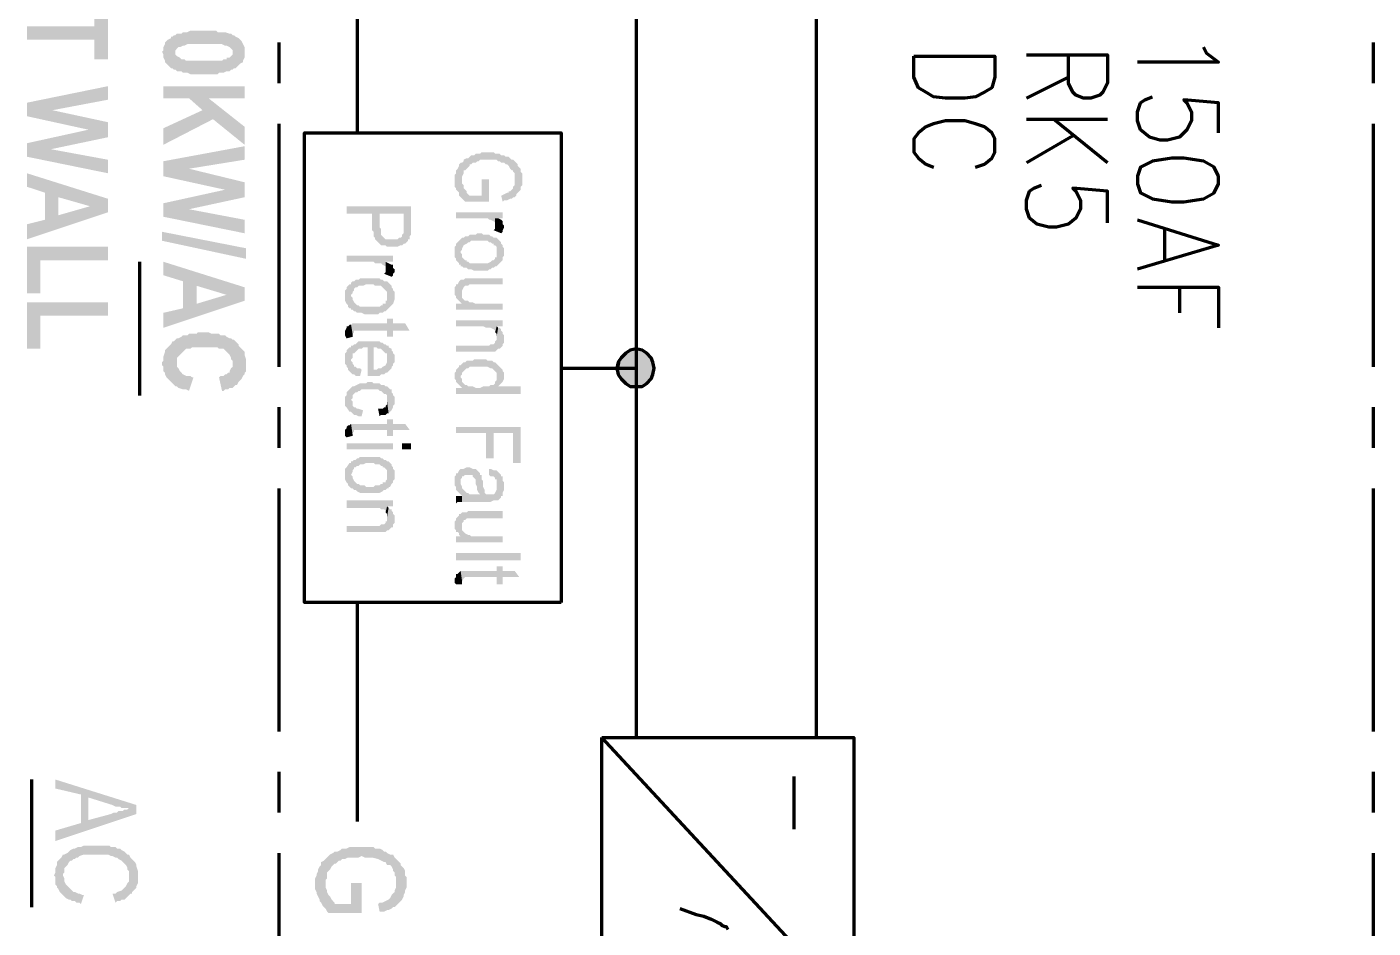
# Model space of a CAD drawing. Header units: inches. Extents: x -186 to 186, y -282 to 282.
# Drawn here: x 77.44 to 110.67, y -93.19 to -70.94 of the extents above; entities that cross this region are included whole.
import ezdxf

# ---------------------------------------------------------------- set-up
doc = ezdxf.new("R2010")
doc.units = ezdxf.units.IN
doc.header["$MEASUREMENT"] = 0
doc.layers.add('H', color=7, linetype='CONTINUOUS', lineweight=100)
doc.layers.add('P', color=250, linetype='CONTINUOUS', lineweight=100)

msp = doc.modelspace()

# ---------------------------------------------------------------- hatches: boundary and pattern name
at = {"layer": 'H', "linetype": 'Continuous'}
for points in [[(79.444, -71.741), (79.444, -70.444), (79.111, -70.444), (79.111, -70.926), (77.444, -70.926), (77.444, -71.259), (79.111, -71.259), (79.111, -71.741)], [(82.815, -71.556), (82.815, -71.519), (82.815, -71.481), (82.815, -71.444), (82.778, -71.37), (82.741, -71.296), (82.704, -71.259), (82.667, -71.222), (82.593, -71.185), (82.556, -71.148), (82.519, -71.148), (82.481, -71.111), (82.444, -71.111), (82.333, -71.074), (82.259, -71.074), (82.222, -71.074), (82.148, -71.074), (82.111, -71.037), (82.037, -71.037), (81.963, -71.037), (81.667, -71.037), (81.593, -71.037), (81.481, -71.037), (81.407, -71.074), (81.37, -71.074), (81.296, -71.074), (81.259, -71.111), (81.222, -71.111), (81.148, -71.111), (81.111, -71.148), (81.074, -71.148), (81.111, -71.556), (81.111, -71.519), (81.148, -71.481), (81.185, -71.444), (81.222, -71.444), (81.296, -71.407), (81.333, -71.407), (81.407, -71.37), (81.444, -71.37), (81.519, -71.37), (82.074, -71.37), (82.148, -71.37), (82.259, -71.37), (82.333, -71.407), (82.37, -71.407), (82.444, -71.444), (82.481, -71.481), (82.519, -71.519), (82.519, -71.556), (82.519, -72), (82.556, -71.963), (82.593, -71.963), (82.63, -71.926), (82.667, -71.889), (82.704, -71.852), (82.778, -71.815), (82.778, -71.778), (82.815, -71.704), (82.815, -71.667), (82.815, -71.63)], [(82.519, -72), (82.519, -71.556), (82.519, -71.63), (82.481, -71.667), (82.444, -71.704), (82.37, -71.704), (82.37, -71.741), (82.333, -71.741), (82.296, -71.741), (82.259, -71.778), (82.185, -71.778), (82.111, -71.778), (81.481, -71.778), (81.444, -71.778), (81.37, -71.778), (81.333, -71.741), (81.296, -71.741), (81.259, -71.741), (81.222, -71.704), (81.148, -71.667), (81.111, -71.63), (81.111, -71.556), (81.074, -71.148), (81.037, -71.185), (81, -71.185), (81, -71.222), (80.926, -71.259), (80.889, -71.296), (80.852, -71.333), (80.852, -71.37), (80.815, -71.444), (80.815, -71.481), (80.815, -71.519), (80.778, -71.556), (80.815, -71.63), (80.815, -71.667), (80.815, -71.704), (80.852, -71.778), (80.852, -71.815), (80.889, -71.852), (80.926, -71.889), (80.963, -71.926), (81, -71.963), (81.037, -71.963), (81.074, -72), (81.111, -72), (81.148, -72.037), (81.185, -72.037), (81.259, -72.037), (81.296, -72.074), (81.333, -72.074), (81.407, -72.074), (81.481, -72.111), (81.593, -72.111), (81.667, -72.111), (82, -72.111), (82.074, -72.111), (82.148, -72.111), (82.185, -72.074), (82.259, -72.074), (82.296, -72.074), (82.37, -72.037), (82.407, -72.037), (82.444, -72.037), (82.481, -72)], [(79.444, -72.741), (79.444, -72.407), (77.444, -72.815), (78.074, -73)], [(82.815, -72.704), (82.815, -72.407), (80.815, -72.407), (80.815, -72.704), (81.444, -72.704), (81.778, -73), (81.926, -72.704)], [(82.815, -73.852), (82.815, -73.407), (81.926, -72.704), (81.778, -73), (80.815, -73.444), (80.815, -73.852), (82.037, -73.222)], [(79.444, -73.667), (79.444, -73.296), (78.074, -73), (77.444, -72.815), (77.444, -73.148), (78.963, -73.481)], [(79.444, -73.667), (78.963, -73.481), (77.444, -73.815), (78.037, -73.963)], [(79.444, -74.556), (79.444, -74.222), (78.037, -73.963), (77.444, -73.815), (77.444, -74.148)], [(82.815, -74.222), (82.815, -73.889), (80.815, -74.259), (81.444, -74.444)], [(89.667, -74.704), (89.667, -74.63), (89.667, -74.556), (89.63, -74.519), (89.63, -74.481), (89.63, -74.444), (89.593, -74.407), (89.556, -74.37), (89.556, -74.333), (89.519, -74.296), (89.481, -74.259), (89.444, -74.222), (89.407, -74.222), (89.37, -74.185), (89.333, -74.148), (89.296, -74.148), (89.259, -74.148), (89.222, -74.111), (89.148, -74.111), (89.111, -74.074), (89.074, -74.074), (89, -74.074), (88.963, -74.037), (88.667, -74.037), (88.63, -74.074), (88.556, -74.074), (88.519, -74.074), (88.481, -74.111), (88.444, -74.111), (88.407, -74.111), (88.37, -74.148), (88.333, -74.185), (88.296, -74.185), (88.222, -74.222), (88.222, -74.259), (88.185, -74.296), (88.148, -74.296), (88.111, -74.333), (88.111, -74.37), (88.074, -74.444), (88.037, -74.481), (88.037, -74.519), (88.037, -74.556), (88, -74.593), (88, -74.63), (88, -74.778), (88, -74.852), (88, -74.889), (88.037, -74.926), (88.037, -74.963), (88.074, -75), (88.111, -75.037), (88.111, -75.111), (88.148, -75.148), (88.185, -75.185), (88.185, -74.704), (88.185, -74.667), (88.185, -74.63), (88.222, -74.556), (88.222, -74.519), (88.222, -74.481), (88.259, -74.481), (88.296, -74.444), (88.333, -74.407), (88.37, -74.37), (88.37, -74.333), (88.407, -74.333), (88.444, -74.296), (88.481, -74.296), (88.519, -74.296), (88.556, -74.259), (88.593, -74.259), (88.63, -74.222), (88.741, -74.222), (88.778, -74.222), (88.889, -74.222), (88.963, -74.222), (89.037, -74.222), (89.074, -74.259), (89.111, -74.259), (89.148, -74.296), (89.185, -74.296), (89.222, -74.296), (89.259, -74.333), (89.296, -74.333), (89.333, -74.37), (89.37, -74.444), (89.407, -74.481), (89.444, -74.481), (89.444, -74.519), (89.481, -74.556), (89.481, -74.63), (89.481, -74.704), (89.519, -75.111), (89.519, -75.074), (89.556, -75.037), (89.593, -75), (89.63, -74.963), (89.63, -74.926), (89.63, -74.889), (89.667, -74.852), (89.667, -74.815), (89.667, -74.778)], [(82.815, -75.148), (82.815, -74.778), (81.444, -74.444), (80.815, -74.259), (80.815, -74.63), (82.333, -74.963)], [(79.444, -75.519), (79.444, -75.185), (77.444, -74.556), (77.444, -74.889), (77.889, -75.037), (77.889, -75.704), (78.222, -75.148), (79, -75.37)], [(88.852, -75.259), (88.852, -74.704), (88.667, -74.704), (88.667, -75.111), (88.37, -75.111), (88.296, -75.037), (88.296, -75), (88.259, -74.963), (88.222, -74.926), (88.222, -74.889), (88.222, -74.852), (88.185, -74.815), (88.185, -74.778), (88.185, -74.704), (88.185, -75.185), (88.222, -75.222), (88.259, -75.259)], [(89.519, -75.111), (89.481, -74.704), (89.481, -74.815), (89.481, -74.852), (89.444, -74.889), (89.444, -74.926), (89.407, -74.963), (89.37, -75), (89.333, -75), (89.333, -75.037), (89.296, -75.037), (89.222, -75.074), (89.148, -75.111), (89.185, -75.259), (89.222, -75.222), (89.259, -75.222), (89.296, -75.222), (89.37, -75.185), (89.407, -75.185), (89.444, -75.148), (89.481, -75.148)], [(82.815, -75.148), (82.333, -74.963), (80.815, -75.296), (81.444, -75.444)], [(79.444, -75.519), (79, -75.37), (78.222, -75.593), (78.222, -75.148), (77.889, -75.704), (77.444, -75.815), (77.444, -76.185)], [(82.815, -76.037), (82.815, -75.704), (81.444, -75.444), (80.815, -75.296), (80.815, -75.63)], [(86.926, -75.852), (86.926, -75.37), (85.333, -75.37), (85.333, -75.556), (85.963, -75.556), (85.963, -75.963), (86, -76), (86, -76.074), (86, -76.111), (86.037, -76.148), (86.037, -76.185), (86.074, -76.222), (86.111, -76.259), (86.148, -76.296), (86.148, -75.556), (86.741, -75.556), (86.741, -76.296), (86.778, -76.296), (86.815, -76.259), (86.852, -76.222), (86.852, -76.185), (86.889, -76.185), (86.889, -76.148), (86.889, -76.111), (86.926, -76.074), (86.926, -76.037), (86.926, -75.963), (86.926, -75.926)], [(86.741, -76.296), (86.741, -75.889), (86.741, -75.963), (86.741, -76), (86.741, -76.037), (86.704, -76.074), (86.704, -76.111), (86.667, -76.148), (86.63, -76.148), (86.593, -76.185), (86.556, -76.185), (86.519, -76.185), (86.444, -76.185), (86.37, -76.185), (86.333, -76.185), (86.296, -76.185), (86.259, -76.148), (86.222, -76.111), (86.185, -76.074), (86.185, -76.037), (86.185, -76), (86.185, -75.926), (86.148, -75.889), (86.148, -75.556), (86.148, -76.296), (86.185, -76.333), (86.222, -76.333), (86.296, -76.333), (86.333, -76.37), (86.37, -76.37), (86.593, -76.37), (86.667, -76.333), (86.704, -76.333)], [(89.185, -75.667), (89.185, -75.519), (88.037, -75.519), (88.037, -75.667), (88.704, -75.667), (88.741, -75.667), (88.815, -75.667), (88.852, -75.704), (88.889, -75.704), (88.963, -75.741), (89, -75.778), (89, -75.815), (89, -75.852), (89, -75.667)], [(89.222, -75.852), (89.185, -75.815), (89.185, -75.778), (89.185, -75.741), (89.148, -75.704), (89.074, -75.667), (89, -75.667), (89, -75.889), (89, -75.926), (88.963, -75.963), (89.148, -76.037), (89.185, -76), (89.185, -75.963), (89.222, -75.889)], [(80.778, -76), (82.852, -76.407), (82.852, -76.667), (80.778, -76.222)], [(89.074, -76.185), (89.037, -76.148), (89, -76.148), (88.963, -76.148), (88.926, -76.111), (88.889, -76.111), (88.852, -76.074), (88.815, -76.074), (88.778, -76.074), (88.704, -76.074), (88.667, -76.037), (88.556, -76.037), (88.519, -76.074), (88.481, -76.074), (88.407, -76.074), (88.37, -76.074), (88.333, -76.111), (88.259, -76.111), (88.222, -76.148), (88.185, -76.148), (88.148, -76.185), (88.111, -76.222), (88.074, -76.259), (88.037, -76.296), (88.037, -76.333), (88, -76.37), (88, -76.407), (88, -76.481), (88, -76.556), (88, -76.63), (88.037, -76.667), (88.037, -76.704), (88.074, -76.741), (88.111, -76.778), (88.111, -76.815), (88.148, -76.815), (88.148, -76.852), (88.148, -76.481), (88.185, -76.444), (88.185, -76.407), (88.222, -76.333), (88.296, -76.296), (88.333, -76.259), (88.37, -76.259), (88.407, -76.222), (88.444, -76.222), (88.519, -76.222), (88.704, -76.222), (88.778, -76.222), (88.815, -76.222), (88.852, -76.259), (88.889, -76.259), (88.926, -76.296), (88.963, -76.296), (88.963, -76.333), (89, -76.333), (89.037, -76.37), (89.037, -76.444), (89.037, -76.481), (89.037, -76.519)], [(79.444, -76.704), (79.444, -76.37), (77.444, -76.37), (77.444, -77.519), (77.778, -77.519), (77.778, -76.704)], [(89.222, -76.519), (89.222, -76.481), (89.222, -76.444), (89.222, -76.407), (89.185, -76.37), (89.185, -76.333), (89.148, -76.296), (89.148, -76.259), (89.111, -76.222), (89.074, -76.185), (89.037, -76.519), (89.037, -76.556), (89.037, -76.63), (89, -76.63), (89, -76.667), (88.963, -76.704), (88.926, -76.704), (88.889, -76.741), (88.815, -76.778), (88.778, -76.778), (88.704, -76.778), (88.519, -76.778), (88.481, -76.778), (88.407, -76.778), (88.37, -76.778), (88.333, -76.741), (88.296, -76.741), (88.296, -76.704), (88.259, -76.704), (88.222, -76.667), (88.185, -76.63), (88.185, -76.593), (88.185, -76.556), (88.148, -76.519), (88.148, -76.852), (88.185, -76.852), (88.222, -76.889), (88.259, -76.889), (88.296, -76.889), (88.333, -76.926), (88.37, -76.926), (88.407, -76.926), (88.481, -76.963), (88.519, -76.963), (88.556, -76.963), (88.667, -76.963), (88.704, -76.963), (88.815, -76.963), (88.852, -76.926), (88.889, -76.926), (88.926, -76.889), (88.963, -76.889), (89, -76.852), (89.037, -76.852), (89.074, -76.815), (89.111, -76.778), (89.148, -76.741), (89.185, -76.704), (89.185, -76.667), (89.185, -76.63), (89.222, -76.593), (89.222, -76.556)], [(82.815, -77.704), (82.815, -77.37), (80.815, -76.741), (80.815, -77.074), (81.296, -77.222), (81.296, -77.889), (81.63, -77.333), (82.37, -77.556)], [(86.481, -76.741), (86.481, -76.593), (85.333, -76.593), (85.333, -76.741), (86, -76.741), (86.037, -76.778), (86.111, -76.778), (86.148, -76.778), (86.185, -76.778), (86.222, -76.815), (86.296, -76.852), (86.296, -76.889), (86.296, -76.926), (86.296, -76.741)], [(86.519, -76.963), (86.519, -76.926), (86.481, -76.889), (86.481, -76.852), (86.481, -76.815), (86.444, -76.815), (86.296, -76.741), (86.296, -76.963), (86.296, -77), (86.259, -77.037), (86.444, -77.111), (86.481, -77.074), (86.481, -77.037), (86.519, -77)], [(82.815, -77.704), (82.37, -77.556), (81.63, -77.778), (81.63, -77.333), (81.296, -77.889), (80.815, -78), (80.815, -78.37)], [(86.37, -77.259), (86.333, -77.222), (86.296, -77.222), (86.259, -77.222), (86.222, -77.185), (86.185, -77.185), (86.148, -77.148), (86.111, -77.148), (86.037, -77.148), (86, -77.148), (85.963, -77.148), (85.852, -77.148), (85.815, -77.148), (85.778, -77.148), (85.704, -77.148), (85.667, -77.148), (85.63, -77.185), (85.593, -77.185), (85.556, -77.185), (85.519, -77.222), (85.481, -77.222), (85.444, -77.259), (85.444, -77.296), (85.407, -77.296), (85.333, -77.37), (85.333, -77.407), (85.296, -77.444), (85.296, -77.481), (85.296, -77.556), (85.296, -77.667), (85.296, -77.704), (85.333, -77.778), (85.37, -77.815), (85.37, -77.852), (85.407, -77.889), (85.444, -77.889), (85.444, -77.926), (85.444, -77.556), (85.481, -77.519), (85.481, -77.481), (85.519, -77.444), (85.519, -77.407), (85.556, -77.37), (85.593, -77.37), (85.63, -77.333), (85.667, -77.333), (85.704, -77.333), (85.741, -77.333), (85.815, -77.296), (86, -77.296), (86.037, -77.333), (86.111, -77.333), (86.148, -77.333), (86.185, -77.333), (86.222, -77.37), (86.259, -77.407), (86.296, -77.444), (86.333, -77.481), (86.333, -77.519), (86.333, -77.556), (86.333, -77.593)], [(86.519, -77.593), (86.519, -77.556), (86.519, -77.519), (86.519, -77.481), (86.481, -77.444), (86.481, -77.407), (86.444, -77.37), (86.444, -77.333), (86.407, -77.296), (86.37, -77.259), (86.333, -77.593), (86.333, -77.667), (86.333, -77.704), (86.296, -77.704), (86.296, -77.778), (86.222, -77.778), (86.222, -77.815), (86.185, -77.815), (86.148, -77.852), (86.111, -77.852), (86.037, -77.852), (86, -77.852), (85.815, -77.852), (85.778, -77.852), (85.704, -77.852), (85.667, -77.852), (85.63, -77.815), (85.593, -77.815), (85.556, -77.778), (85.519, -77.741), (85.481, -77.667), (85.481, -77.63), (85.444, -77.593), (85.444, -77.926), (85.481, -77.926), (85.519, -77.963), (85.556, -77.963), (85.593, -78), (85.63, -78), (85.667, -78), (85.704, -78), (85.778, -78.037), (85.815, -78.037), (85.852, -78.037), (85.963, -78.037), (86, -78.037), (86.111, -78.037), (86.148, -78), (86.185, -78), (86.222, -78), (86.259, -77.963), (86.296, -77.963), (86.333, -77.926), (86.37, -77.889), (86.407, -77.852), (86.444, -77.815), (86.481, -77.778), (86.519, -77.667), (86.519, -77.63)], [(88.185, -77.63), (88.185, -77.593), (88.185, -77.556), (88.185, -77.519), (88.148, -77.185), (88.111, -77.222), (88.074, -77.296), (88.037, -77.296), (88.037, -77.333), (88, -77.37), (88, -77.444), (88, -77.519), (88, -77.556), (88.037, -77.593), (88.037, -77.63), (88.074, -77.667), (88.111, -77.704), (88.148, -77.741), (88.185, -77.778)], [(89.185, -77.296), (89.185, -77.148), (88.333, -77.148), (88.296, -77.148), (88.259, -77.148), (88.222, -77.185), (88.185, -77.185), (88.148, -77.185), (88.185, -77.519), (88.185, -77.481), (88.185, -77.444), (88.222, -77.37), (88.259, -77.333), (88.296, -77.333), (88.333, -77.333), (88.37, -77.296), (88.556, -77.296)], [(89.185, -77.926), (89.185, -77.778), (88.519, -77.778), (88.444, -77.741), (88.407, -77.741), (88.37, -77.741), (88.333, -77.704), (88.259, -77.704), (88.222, -77.667), (88.185, -77.63), (88.185, -77.778), (88.037, -77.778), (88.037, -77.926)], [(79.444, -78.074), (79.444, -77.741), (77.444, -77.741), (77.444, -78.889), (77.778, -78.889), (77.778, -78.074)], [(85.481, -78.593), (85.481, -78.519), (85.444, -78.296), (85.407, -78.296), (85.37, -78.333), (85.333, -78.333), (85.333, -78.37), (85.296, -78.444), (85.296, -78.556), (85.333, -78.63)], [(86.889, -78.444), (86.778, -78.259), (86.481, -78.259), (86.481, -78.148), (86.333, -78.148), (86.333, -78.259), (85.481, -78.259), (85.444, -78.296), (85.481, -78.519), (85.519, -78.481), (85.519, -78.444), (85.556, -78.444), (86.333, -78.444), (86.333, -78.593), (86.481, -78.593), (86.481, -78.444)], [(89.185, -78.333), (89.185, -78.185), (88.037, -78.185), (88.037, -78.333), (88.704, -78.333), (88.778, -78.37), (88.815, -78.37), (88.852, -78.37), (88.889, -78.37), (88.963, -78.407), (89, -78.444), (89, -78.481), (89.037, -78.333)], [(89.222, -78.63), (89.222, -78.593), (89.222, -78.556), (89.185, -78.519), (89.185, -78.481), (89.148, -78.444), (89.148, -78.407), (89.111, -78.37), (89.074, -78.37), (89.037, -78.593), (89.037, -78.63), (89.037, -78.667), (89, -78.704), (89, -78.741), (88.963, -78.778), (88.926, -78.778), (88.889, -78.778), (88.852, -78.815), (88.037, -78.815), (88.037, -78.963), (88.926, -78.963), (88.963, -78.963), (89, -78.963), (89.037, -78.926), (89.074, -78.889), (89.111, -78.889), (89.148, -78.852), (89.185, -78.815), (89.185, -78.778), (89.222, -78.741), (89.222, -78.667)], [(89.074, -78.37), (89.037, -78.333), (89, -78.481), (89.037, -78.519), (89.037, -78.556), (89.037, -78.593)], [(81.556, -79.593), (81.519, -79.593), (81.481, -79.556), (81.407, -79.556), (81.37, -79.556), (81.296, -79.519), (81.259, -79.481), (81.222, -79.444), (81.185, -79.37), (81.148, -79.333), (81.148, -79.296), (81.148, -79.222), (81.111, -78.667), (81.074, -78.704), (81.037, -78.704), (81, -78.778), (80.963, -78.815), (80.926, -78.852), (80.889, -78.889), (80.852, -78.926), (80.852, -78.963), (80.815, -79.074), (80.815, -79.148), (80.815, -79.185), (80.778, -79.222), (80.778, -79.296), (80.815, -79.333), (80.815, -79.37), (80.815, -79.444), (80.852, -79.481), (80.852, -79.519), (80.889, -79.593), (80.926, -79.63), (80.963, -79.667), (81, -79.704), (81.037, -79.741), (81.074, -79.778), (81.111, -79.815), (81.148, -79.815), (81.185, -79.852), (81.296, -79.889), (81.37, -79.889), (81.444, -79.926)], [(82.556, -78.667), (82.519, -78.667), (82.481, -78.63), (82.444, -78.63), (82.37, -78.593), (82.333, -78.556), (82.296, -78.556), (82.222, -78.556), (82.185, -78.519), (82.111, -78.519), (82.037, -78.519), (82, -78.519), (81.926, -78.481), (81.667, -78.481), (81.63, -78.519), (81.556, -78.519), (81.519, -78.519), (81.444, -78.519), (81.407, -78.556), (81.333, -78.556), (81.296, -78.556), (81.259, -78.593), (81.185, -78.63), (81.148, -78.63), (81.111, -78.667), (81.148, -79.222), (81.148, -79.148), (81.148, -79.111), (81.222, -79.037), (81.259, -79), (81.296, -78.963), (81.333, -78.926), (81.37, -78.889), (81.407, -78.889), (81.481, -78.889), (81.519, -78.852), (81.556, -78.852), (81.63, -78.852), (82.037, -78.852), (82.074, -78.852), (82.148, -78.852), (82.185, -78.889), (82.222, -78.889), (82.296, -78.889), (82.333, -78.926), (82.37, -78.963), (82.407, -79), (82.444, -79.037), (82.481, -79.111), (82.481, -79.148), (82.519, -79.185), (82.519, -79.222)], [(82.852, -79.259), (82.852, -79.185), (82.852, -79.148), (82.815, -79.037), (82.815, -78.963), (82.778, -78.926), (82.741, -78.889), (82.704, -78.852), (82.667, -78.815), (82.667, -78.778), (82.593, -78.704), (82.556, -78.667), (82.519, -79.222), (82.519, -79.333), (82.481, -79.37), (82.444, -79.444), (82.444, -79.481), (82.407, -79.481), (82.37, -79.519), (82.333, -79.519), (82.296, -79.556), (82.222, -79.556), (82.185, -79.593), (82.259, -79.926), (82.296, -79.926), (82.333, -79.889), (82.407, -79.889), (82.444, -79.852), (82.519, -79.852), (82.556, -79.815), (82.593, -79.778), (82.63, -79.778), (82.667, -79.704), (82.704, -79.667), (82.741, -79.63), (82.778, -79.556), (82.815, -79.519), (82.815, -79.481), (82.852, -79.444), (82.852, -79.37), (82.852, -79.333)], [(86.37, -78.815), (86.333, -78.815), (86.296, -78.778), (86.259, -78.778), (86.222, -78.741), (86.185, -78.741), (86.148, -78.704), (86.111, -78.704), (86.037, -78.704), (85.778, -78.704), (85.704, -78.704), (85.667, -78.704), (85.63, -78.704), (85.593, -78.741), (85.556, -78.778), (85.519, -78.778), (85.481, -78.815), (85.444, -78.815), (85.444, -79.148), (85.481, -79.111), (85.481, -79.037), (85.481, -79), (85.519, -79), (85.556, -78.963), (85.593, -78.926), (85.63, -78.889), (85.667, -78.889), (85.704, -78.889), (85.741, -78.852), (85.815, -78.852), (85.852, -78.852), (85.852, -79.556), (86, -79.556), (86, -78.852), (86.074, -78.852), (86.111, -78.889), (86.148, -78.889), (86.185, -78.889), (86.222, -78.926), (86.259, -78.963), (86.296, -79), (86.333, -79), (86.333, -79.037), (86.333, -79.111), (86.333, -79.148)], [(85.704, -79.407), (85.667, -79.37), (85.593, -79.37), (85.556, -79.333), (85.519, -79.333), (85.519, -79.296), (85.481, -79.259), (85.481, -79.222), (85.444, -79.185), (85.444, -78.815), (85.444, -78.852), (85.407, -78.852), (85.37, -78.889), (85.333, -78.926), (85.333, -78.963), (85.296, -79), (85.296, -79.037), (85.296, -79.111), (85.296, -79.222), (85.296, -79.259), (85.333, -79.296), (85.333, -79.333), (85.37, -79.37), (85.37, -79.407), (85.407, -79.444), (85.444, -79.481), (85.481, -79.519), (85.519, -79.519), (85.556, -79.556), (85.63, -79.556), (85.667, -79.556)], [(86.519, -79.148), (86.519, -79.111), (86.519, -79.074), (86.519, -79.037), (86.481, -79), (86.481, -78.963), (86.444, -78.926), (86.444, -78.889), (86.37, -78.852), (86.37, -78.815), (86.333, -79.148), (86.333, -79.185), (86.333, -79.222), (86.296, -79.296), (86.222, -79.333), (86.185, -79.37), (86.148, -79.37), (86.111, -79.37), (86.074, -79.407), (86, -79.407), (86, -78.852), (86, -79.556), (86.037, -79.556), (86.111, -79.556), (86.148, -79.556), (86.185, -79.519), (86.222, -79.519), (86.259, -79.519), (86.296, -79.481), (86.333, -79.481), (86.37, -79.444), (86.407, -79.407), (86.444, -79.37), (86.444, -79.333), (86.481, -79.296), (86.481, -79.259), (86.519, -79.222), (86.519, -79.185)], [(92.222, -79), (92.111, -79.111), (92.111, -79.63)], [(92.222, -79), (92.222, -79.741), (92.111, -79.63)], [(92.333, -78.926), (92.222, -79), (92.222, -79.741)], [(92.333, -78.926), (92.333, -79.815), (92.222, -79.741)], [(92.481, -78.889), (92.333, -78.926), (92.333, -79.815)], [(92.481, -78.889), (92.481, -79.815), (92.333, -79.815)], [(92.63, -78.926), (92.481, -78.889), (92.481, -79.815)], [(92.63, -78.926), (92.63, -79.815), (92.481, -79.815)], [(92.741, -79), (92.63, -78.926), (92.63, -79.815)], [(92.741, -79), (92.741, -79.741), (92.63, -79.815)], [(92.852, -79.111), (92.741, -79), (92.741, -79.741)], [(88.185, -79.667), (88.185, -79.63), (88.148, -79.593), (88.148, -79.296), (88.111, -79.296), (88.111, -79.333), (88.074, -79.37), (88.037, -79.407), (88.037, -79.444), (88, -79.481), (88, -79.519), (88, -79.593), (88, -79.63), (88.037, -79.667), (88.037, -79.704), (88.074, -79.741), (88.111, -79.778), (88.148, -79.815), (88.185, -79.852)], [(89.222, -79.556), (89.222, -79.519), (89.222, -79.481), (89.185, -79.444), (89.185, -79.407), (89.148, -79.37), (89.074, -79.296), (89.037, -79.259), (89, -79.222), (88.963, -79.222), (88.926, -79.185), (88.889, -79.185), (88.852, -79.185), (88.815, -79.185), (88.778, -79.148), (88.481, -79.148), (88.444, -79.185), (88.37, -79.185), (88.333, -79.185), (88.296, -79.185), (88.259, -79.222), (88.222, -79.222), (88.185, -79.259), (88.148, -79.296), (88.148, -79.593), (88.148, -79.556), (88.185, -79.519), (88.185, -79.481), (88.222, -79.444), (88.259, -79.407), (88.296, -79.37), (88.333, -79.37), (88.37, -79.333), (88.407, -79.333), (88.444, -79.333), (88.519, -79.333), (88.704, -79.333), (88.778, -79.333), (88.815, -79.333), (88.889, -79.37), (88.926, -79.37), (88.963, -79.407), (89, -79.444), (89.037, -79.481), (89.037, -79.519), (89.037, -79.556), (89.074, -79.815), (89.111, -79.778), (89.148, -79.741), (89.185, -79.704), (89.222, -79.63), (89.222, -79.593)], [(92.037, -79.222), (92.037, -79.519), (92, -79.37)], [(92.111, -79.111), (92.037, -79.222), (92.037, -79.519)], [(92.111, -79.111), (92.111, -79.63), (92.037, -79.519)], [(92.852, -79.111), (92.852, -79.63), (92.741, -79.741)], [(92.889, -79.222), (92.852, -79.111), (92.852, -79.63)], [(92.889, -79.222), (92.889, -79.519), (92.852, -79.63)], [(92.926, -79.37), (92.889, -79.222), (92.889, -79.519)], [(86.519, -80.148), (86.519, -80.111), (86.519, -80.074), (86.481, -80.037), (86.481, -80), (86.444, -79.963), (86.444, -79.889), (86.407, -79.889), (86.37, -79.852), (86.333, -79.815), (86.296, -79.815), (86.259, -79.778), (86.222, -79.778), (86.185, -79.778), (86.148, -79.741), (86.111, -79.741), (86.074, -79.741), (86, -79.741), (85.963, -79.704), (85.852, -79.704), (85.815, -79.741), (85.778, -79.741), (85.704, -79.741), (85.667, -79.741), (85.593, -79.778), (85.519, -79.815), (85.481, -79.815), (85.444, -79.852), (85.444, -80.148), (85.481, -80.111), (85.481, -80.074), (85.481, -80.037), (85.519, -80), (85.556, -79.963), (85.593, -79.963), (85.63, -79.926), (85.667, -79.926), (85.704, -79.889), (85.741, -79.889), (85.815, -79.889), (86, -79.889), (86.074, -79.889), (86.111, -79.889), (86.148, -79.926), (86.185, -79.926), (86.222, -79.963), (86.259, -80), (86.296, -80), (86.333, -80.037), (86.333, -80.074), (86.333, -80.111), (86.333, -80.185), (86.37, -80.481), (86.407, -80.444), (86.444, -80.407), (86.481, -80.333), (86.481, -80.296), (86.519, -80.259), (86.519, -80.222)], [(89.63, -80), (89.63, -79.815), (89.074, -79.815), (89.037, -79.556), (89.037, -79.63), (89.037, -79.667), (89, -79.704), (89, -79.741), (88.963, -79.778), (88.926, -79.778), (88.889, -79.778), (88.852, -79.815), (88.778, -79.815), (88.741, -79.815), (88.704, -79.815), (88.63, -79.852), (88.519, -79.852), (88.444, -79.815), (88.407, -79.815), (88.37, -79.815), (88.333, -79.815), (88.296, -79.778), (88.259, -79.778), (88.222, -79.741), (88.185, -79.704), (88.185, -79.667), (88.185, -79.852), (88.037, -79.852), (88.037, -80)], [(85.741, -80.407), (85.63, -80.37), (85.593, -80.37), (85.556, -80.333), (85.519, -80.333), (85.481, -80.296), (85.481, -80.222), (85.481, -80.185), (85.444, -80.148), (85.444, -79.852), (85.407, -79.889), (85.37, -79.926), (85.333, -79.963), (85.333, -80), (85.333, -80.037), (85.296, -80.074), (85.296, -80.111), (85.296, -80.185), (85.296, -80.222), (85.296, -80.296), (85.333, -80.333), (85.407, -80.444), (85.444, -80.444), (85.481, -80.481), (85.519, -80.519), (85.556, -80.519), (85.63, -80.556), (85.667, -80.556), (85.704, -80.556)], [(86.37, -80.481), (86.333, -80.185), (86.333, -80.222), (86.333, -80.259), (86.296, -80.296), (86.296, -80.333), (86.259, -80.333), (86.222, -80.37), (86.185, -80.37), (86.111, -80.37), (86.148, -80.556), (86.185, -80.519), (86.222, -80.519), (86.296, -80.519), (86.333, -80.481)], [(86.889, -80.889), (86.778, -80.741), (86.481, -80.741), (86.481, -80.63), (86.333, -80.63), (86.333, -80.741), (85.481, -80.741), (85.444, -80.741), (85.481, -81), (85.481, -80.963), (85.519, -80.926), (85.519, -80.889), (85.556, -80.889), (86.333, -80.889), (86.333, -81.037), (86.481, -81.037), (86.481, -80.889)], [(85.481, -81.037), (85.481, -81), (85.444, -80.741), (85.407, -80.778), (85.37, -80.778), (85.333, -80.815), (85.333, -80.852), (85.296, -80.889), (85.296, -81.037), (85.333, -81.074)], [(89.63, -81.704), (89.63, -80.815), (88.037, -80.815), (88.037, -80.963), (88.778, -80.963), (88.778, -81.593), (88.963, -81.593), (88.963, -80.963), (89.444, -80.963), (89.444, -81.704)], [(85.333, -81.37), (86.481, -81.37), (86.481, -81.222), (85.333, -81.222)], [(86.704, -81.37), (86.926, -81.37), (86.926, -81.222), (86.704, -81.222)], [(86.37, -81.667), (86.333, -81.667), (86.296, -81.63), (86.259, -81.63), (86.222, -81.593), (86.185, -81.593), (86.148, -81.556), (86.111, -81.556), (86.037, -81.556), (86, -81.556), (85.963, -81.556), (85.852, -81.556), (85.815, -81.556), (85.778, -81.556), (85.704, -81.556), (85.667, -81.556), (85.63, -81.593), (85.593, -81.593), (85.556, -81.63), (85.519, -81.63), (85.481, -81.667), (85.444, -81.667), (85.444, -81.704), (85.407, -81.704), (85.333, -81.815), (85.296, -81.852), (85.296, -81.889), (85.296, -81.963), (85.296, -82.074), (85.296, -82.111), (85.333, -82.185), (85.37, -82.222), (85.37, -82.259), (85.407, -82.296), (85.444, -82.333), (85.444, -82), (85.481, -81.926), (85.481, -81.889), (85.519, -81.852), (85.519, -81.815), (85.556, -81.815), (85.593, -81.778), (85.63, -81.778), (85.667, -81.741), (85.704, -81.741), (85.741, -81.741), (85.815, -81.704), (86, -81.704), (86.037, -81.741), (86.111, -81.741), (86.148, -81.741), (86.185, -81.778), (86.222, -81.778), (86.222, -81.815), (86.259, -81.815), (86.296, -81.852), (86.333, -81.889), (86.333, -81.926), (86.333, -81.963), (86.333, -82)], [(86.519, -82), (86.519, -81.963), (86.519, -81.926), (86.519, -81.889), (86.481, -81.852), (86.481, -81.815), (86.444, -81.778), (86.444, -81.741), (86.407, -81.704), (86.37, -81.667), (86.333, -82), (86.333, -82.074), (86.333, -82.111), (86.296, -82.148), (86.296, -82.185), (86.222, -82.185), (86.222, -82.222), (86.185, -82.222), (86.148, -82.259), (86.111, -82.259), (86.037, -82.259), (86, -82.296), (85.815, -82.296), (85.778, -82.259), (85.704, -82.259), (85.667, -82.259), (85.63, -82.222), (85.593, -82.222), (85.556, -82.185), (85.519, -82.148), (85.481, -82.074), (85.481, -82.037), (85.444, -82), (85.444, -82.333), (85.481, -82.333), (85.519, -82.37), (85.556, -82.37), (85.593, -82.407), (85.667, -82.444), (85.704, -82.444), (85.778, -82.444), (85.815, -82.444), (85.852, -82.444), (85.963, -82.444), (86, -82.444), (86.111, -82.444), (86.148, -82.444), (86.222, -82.407), (86.259, -82.37), (86.296, -82.37), (86.333, -82.333), (86.37, -82.333), (86.37, -82.296), (86.407, -82.296), (86.444, -82.222), (86.481, -82.185), (86.481, -82.148), (86.519, -82.111), (86.519, -82.037)], [(88.63, -81.963), (88.593, -81.926), (88.519, -81.852), (88.481, -81.852), (88.444, -81.852), (88.37, -81.815), (88.296, -81.815), (88.222, -81.852), (88.185, -81.852), (88.148, -81.852), (88.111, -81.889), (88.074, -81.963), (88.037, -81.963), (88.037, -82), (88, -82.037), (88, -82.111), (88, -82.185), (88, -82.259), (88.037, -82.296), (88.037, -82.333), (88.037, -82.37), (88.111, -82.444), (88.148, -82.481), (88.148, -82.185), (88.148, -82.111), (88.185, -82.074), (88.185, -82.037), (88.222, -82.037), (88.259, -82), (88.296, -82), (88.407, -82), (88.444, -82), (88.444, -82.037), (88.481, -82.074), (88.519, -82.111), (88.519, -82.185), (88.519, -82.222), (88.556, -82.296), (88.556, -82.333), (88.556, -82.37), (88.593, -82.444), (88.63, -82.481)], [(89.074, -82.63), (89.037, -82.259), (89.037, -82.333), (89.037, -82.37), (89, -82.444), (88.963, -82.481), (88.926, -82.481), (88.889, -82.481), (88.778, -82.481), (88.741, -82.444), (88.741, -82.407), (88.741, -82.37), (88.704, -82.296), (88.704, -82.259), (88.704, -82.185), (88.704, -82.148), (88.667, -82.111), (88.667, -82.037), (88.667, -82), (88.63, -82), (88.63, -81.963), (88.63, -82.481), (88.481, -82.481), (88.444, -82.481), (88.37, -82.481), (88.333, -82.444), (88.296, -82.444), (88.259, -82.407), (88.222, -82.37), (88.185, -82.333), (88.185, -82.296), (88.148, -82.222), (88.148, -82.185), (88.148, -82.481), (88.185, -82.519), (88.185, -82.667), (88.222, -82.667), (88.889, -82.667), (88.963, -82.63), (89, -82.63), (89.037, -82.63)], [(89.222, -82.296), (89.222, -82.222), (89.222, -82.185), (89.185, -82.148), (89.185, -82.037), (89.148, -82.037), (89.148, -82), (89.074, -81.926), (89.037, -81.889), (89, -81.889), (88.963, -81.889), (88.889, -81.852), (88.852, -81.852), (88.852, -82), (88.889, -82.037), (88.963, -82.037), (89, -82.074), (89, -82.111), (89.037, -82.111), (89.037, -82.148), (89.037, -82.259), (89.074, -82.63), (89.111, -82.593), (89.148, -82.556), (89.148, -82.519), (89.185, -82.519), (89.185, -82.481), (89.185, -82.444), (89.222, -82.37), (89.222, -82.333)], [(86.481, -82.778), (86.481, -82.63), (85.333, -82.63), (85.333, -82.815), (86, -82.815), (86.074, -82.815), (86.111, -82.815), (86.148, -82.815), (86.185, -82.852), (86.222, -82.852), (86.259, -82.852), (86.296, -82.889), (86.296, -82.926), (86.333, -82.778)], [(88.185, -82.667), (88.185, -82.519), (88.111, -82.519), (88.074, -82.519), (88.037, -82.519), (88.037, -82.704), (88.074, -82.667), (88.111, -82.667)], [(86.519, -83.111), (86.519, -83.074), (86.519, -83.037), (86.519, -83), (86.481, -82.963), (86.481, -82.926), (86.444, -82.889), (86.444, -82.852), (86.407, -82.852), (86.37, -82.815), (86.333, -83.037), (86.333, -83.074), (86.333, -83.148), (86.296, -83.148), (86.296, -83.185), (86.259, -83.222), (86.222, -83.222), (86.185, -83.222), (86.148, -83.259), (85.333, -83.259), (85.333, -83.407), (86.222, -83.407), (86.296, -83.407), (86.333, -83.37), (86.37, -83.37), (86.407, -83.333), (86.444, -83.296), (86.481, -83.296), (86.481, -83.222), (86.519, -83.185), (86.519, -83.148)], [(86.37, -82.815), (86.333, -82.778), (86.296, -82.926), (86.333, -82.963), (86.333, -83), (86.333, -83.037)], [(88.185, -83.37), (88.185, -83.296), (88.185, -83.259), (88.148, -82.963), (88.111, -82.963), (88.111, -83), (88.074, -83.037), (88.037, -83.074), (88.037, -83.111), (88, -83.148), (88, -83.185), (88, -83.296), (88, -83.333), (88.037, -83.37), (88.037, -83.407), (88.074, -83.407), (88.111, -83.444), (88.111, -83.481), (88.148, -83.519), (88.185, -83.519)], [(89.185, -83.074), (89.185, -82.889), (88.333, -82.889), (88.296, -82.926), (88.259, -82.926), (88.222, -82.926), (88.185, -82.926), (88.148, -82.963), (88.185, -83.259), (88.185, -83.222), (88.185, -83.185), (88.222, -83.148), (88.222, -83.111), (88.259, -83.111), (88.296, -83.074), (88.333, -83.074), (88.37, -83.074), (88.556, -83.074)], [(89.185, -83.667), (89.185, -83.519), (88.519, -83.519), (88.444, -83.519), (88.407, -83.519), (88.37, -83.481), (88.333, -83.481), (88.259, -83.444), (88.222, -83.407), (88.185, -83.37), (88.185, -83.519), (88.037, -83.519), (88.037, -83.667)], [(88.037, -84.111), (89.63, -84.111), (89.63, -83.926), (88.037, -83.926)], [(88.185, -84.704), (88.185, -84.63), (88.148, -84.37), (88.111, -84.407), (88.074, -84.444), (88.037, -84.444), (88.037, -84.481), (88.037, -84.519), (88, -84.556), (88, -84.667), (88.037, -84.704)], [(89.593, -84.519), (89.481, -84.37), (89.185, -84.37), (89.185, -84.259), (89.037, -84.259), (89.037, -84.37), (88.185, -84.37), (88.148, -84.37), (88.185, -84.63), (88.222, -84.556), (88.259, -84.519), (89.037, -84.519), (89.037, -84.704), (89.185, -84.704), (89.185, -84.519)], [(80.148, -90.37), (80.148, -90.148), (78.148, -89.519), (78.148, -89.741), (78.778, -89.889), (78.778, -90.593), (78.963, -89.963), (79.556, -90.148), (79.63, -90.185), (79.667, -90.185), (79.741, -90.185), (79.778, -90.222), (79.852, -90.222), (79.889, -90.222), (79.963, -90.222)], [(80.148, -90.37), (79.963, -90.222), (79.926, -90.259), (79.852, -90.259), (79.815, -90.296), (79.778, -90.296), (79.704, -90.296), (79.667, -90.333), (79.593, -90.333), (79.519, -90.37), (78.963, -90.519), (78.963, -89.963), (78.778, -90.593), (78.148, -90.778), (78.148, -91.037)], [(79.963, -91.37), (79.926, -91.37), (79.889, -91.333), (79.852, -91.296), (79.778, -91.259), (79.741, -91.222), (79.704, -91.222), (79.667, -91.222), (79.63, -91.185), (79.556, -91.185), (79.519, -91.185), (79.481, -91.148), (79.407, -91.148), (79.37, -91.148), (79.296, -91.148), (79.074, -91.148), (79, -91.148), (78.963, -91.148), (78.889, -91.148), (78.852, -91.148), (78.778, -91.185), (78.741, -91.185), (78.704, -91.185), (78.63, -91.222), (78.593, -91.222), (78.519, -91.259), (78.481, -91.296), (78.444, -91.333), (78.37, -91.37), (78.333, -91.37), (78.296, -91.444), (78.259, -91.481), (78.222, -91.519), (78.185, -91.556), (78.185, -91.63), (78.148, -91.704), (78.148, -91.778), (78.148, -91.815), (78.111, -91.889), (78.148, -91.926), (78.148, -92), (78.148, -92.037), (78.148, -92.111), (78.185, -92.148), (78.185, -92.185), (78.222, -92.222), (78.259, -92.296), (78.296, -92.333), (78.333, -92.37), (78.333, -91.889), (78.333, -91.852), (78.37, -91.815), (78.37, -91.778), (78.37, -91.704), (78.407, -91.667), (78.444, -91.63), (78.481, -91.556), (78.519, -91.519), (78.556, -91.519), (78.593, -91.481), (78.63, -91.481), (78.667, -91.444), (78.704, -91.444), (78.741, -91.407), (78.852, -91.37), (78.926, -91.37), (78.963, -91.37), (79.037, -91.37), (79.296, -91.37), (79.37, -91.37), (79.444, -91.37), (79.519, -91.407), (79.556, -91.407), (79.63, -91.444), (79.667, -91.444), (79.704, -91.481), (79.778, -91.519), (79.852, -91.593), (79.889, -91.63), (79.926, -91.704), (79.926, -91.741), (79.963, -91.778), (79.963, -91.852), (79.963, -91.889)], [(86.815, -92.074), (86.815, -91.926), (86.778, -91.889), (86.778, -91.815), (86.778, -91.778), (86.741, -91.704), (86.704, -91.667), (86.667, -91.63), (86.667, -91.593), (86.63, -91.556), (86.593, -91.519), (86.556, -91.481), (86.519, -91.444), (86.481, -91.37), (86.407, -91.37), (86.333, -91.333), (86.296, -91.296), (86.259, -91.296), (86.222, -91.259), (86.148, -91.222), (86.111, -91.222), (86.037, -91.222), (86, -91.185), (85.926, -91.185), (85.852, -91.185), (85.815, -91.185), (85.741, -91.185), (85.593, -91.185), (85.519, -91.185), (85.481, -91.185), (85.407, -91.185), (85.333, -91.222), (85.296, -91.222), (85.222, -91.222), (85.185, -91.259), (85.111, -91.296), (85.074, -91.296), (85.037, -91.296), (85, -91.333), (84.926, -91.37), (84.889, -91.407), (84.852, -91.444), (84.815, -91.481), (84.778, -91.519), (84.704, -91.556), (84.704, -91.63), (84.667, -91.667), (84.63, -91.741), (84.63, -91.778), (84.593, -91.852), (84.593, -91.889), (84.556, -91.963), (84.556, -92.037), (84.556, -92.111), (84.556, -92.185), (84.556, -92.222), (84.593, -92.296), (84.593, -92.333), (84.63, -92.407), (84.667, -92.481), (84.667, -92.519), (84.704, -92.556), (84.741, -92.63), (84.778, -92.667), (84.815, -92.704), (84.815, -92.074), (84.815, -92), (84.852, -91.963), (84.852, -91.889), (84.852, -91.815), (84.889, -91.778), (84.926, -91.741), (84.963, -91.667), (85, -91.63), (85.037, -91.593), (85.074, -91.593), (85.111, -91.556), (85.148, -91.519), (85.185, -91.519), (85.222, -91.481), (85.296, -91.481), (85.37, -91.444), (85.407, -91.444), (85.481, -91.444), (85.63, -91.444), (85.704, -91.407), (85.778, -91.444), (85.889, -91.444), (85.963, -91.444), (86.111, -91.481), (86.185, -91.519), (86.259, -91.556), (86.296, -91.556), (86.333, -91.63), (86.407, -91.63), (86.444, -91.667), (86.481, -91.741), (86.481, -91.778), (86.519, -91.815), (86.519, -91.889), (86.556, -91.926), (86.556, -92), (86.556, -92.074), (86.593, -92.593), (86.63, -92.556), (86.667, -92.519), (86.704, -92.481), (86.741, -92.407), (86.741, -92.37), (86.778, -92.296), (86.778, -92.259), (86.815, -92.185), (86.815, -92.148)], [(80.185, -91.889), (80.185, -91.815), (80.185, -91.778), (80.148, -91.667), (80.148, -91.63), (80.111, -91.556), (80.074, -91.519), (80.037, -91.481), (80, -91.444), (79.963, -91.37), (79.963, -91.889), (79.963, -92), (79.963, -92.037), (79.926, -92.074), (79.889, -92.148), (79.815, -92.222), (79.778, -92.259), (79.667, -92.296), (79.63, -92.333), (79.556, -92.333), (79.63, -92.556), (79.667, -92.519), (79.741, -92.519), (79.778, -92.481), (79.852, -92.481), (79.889, -92.444), (79.963, -92.37), (80, -92.333), (80.037, -92.333), (80.037, -92.296), (80.074, -92.259), (80.111, -92.222), (80.148, -92.185), (80.148, -92.148), (80.185, -92.074), (80.185, -92.037), (80.185, -91.963)], [(78.852, -92.37), (78.815, -92.37), (78.741, -92.333), (78.704, -92.333), (78.63, -92.296), (78.593, -92.296), (78.556, -92.259), (78.519, -92.222), (78.481, -92.185), (78.444, -92.148), (78.407, -92.111), (78.37, -92.037), (78.37, -92), (78.37, -91.963), (78.333, -91.889), (78.333, -92.37), (78.37, -92.407), (78.407, -92.444), (78.481, -92.481), (78.519, -92.481), (78.556, -92.519), (78.63, -92.519), (78.667, -92.556), (78.741, -92.556), (78.778, -92.593)], [(85.704, -92.815), (85.704, -92.074), (85.444, -92.074), (85.444, -92.593), (85.037, -92.593), (85.037, -92.556), (85, -92.519), (84.963, -92.481), (84.926, -92.407), (84.889, -92.37), (84.852, -92.296), (84.852, -92.259), (84.815, -92.185), (84.815, -92.074), (84.815, -92.704), (84.852, -92.778), (84.889, -92.815)], [(86.593, -92.593), (86.556, -92.074), (86.556, -92.148), (86.556, -92.185), (86.519, -92.259), (86.519, -92.296), (86.481, -92.333), (86.444, -92.37), (86.407, -92.444), (86.37, -92.481), (86.222, -92.556), (86.148, -92.556), (86.111, -92.593), (86.148, -92.778), (86.185, -92.778), (86.259, -92.778), (86.333, -92.741), (86.37, -92.741), (86.444, -92.704), (86.481, -92.667), (86.519, -92.667), (86.556, -92.63)]]:
    msp.add_hatch(color=0, dxfattribs=at).paths.add_polyline_path(points)

# ---------------------------------------------------------------- linework, layer by layer
at = {"layer": 'P', "color": 0, "linetype": 'Continuous'}
for points in [[(92.481, -33.593), (92.481, -88.481)], [(96.926, -33.593), (96.926, -88.481)], [(85.593, -51.037), (85.593, -73.556)], [(83.667, -72.333), (83.667, -71.333)], [(110.667, -71.333), (110.667, -72.333)], [(99.333, -71.667), (101.333, -71.667), (101.333, -72.185), (101.259, -72.444), (101.074, -72.556), (100.852, -72.667), (100.593, -72.704), (100.111, -72.704), (99.815, -72.667), (99.63, -72.556), (99.444, -72.444), (99.333, -72.185), (99.333, -71.667)], [(102.111, -71.63), (104.111, -71.63), (104.111, -72.333), (104, -72.556), (103.926, -72.63), (103.704, -72.704), (103.519, -72.704), (103.333, -72.63), (103.259, -72.556), (103.148, -72.333), (103.148, -71.63)], [(106.481, -71.444), (106.556, -71.593), (106.852, -71.815), (104.852, -71.815)], [(103.148, -72.185), (102.111, -72.704)], [(106.852, -73.556), (106.852, -72.815), (106, -72.741), (106.074, -72.815), (106.185, -73.037), (106.185, -73.259), (106.074, -73.481), (105.889, -73.667), (105.593, -73.741), (105.407, -73.741), (105.148, -73.667), (104.926, -73.481), (104.852, -73.259), (104.852, -73.037), (104.926, -72.815), (105.037, -72.741), (105.222, -72.667)], [(83.667, -79.333), (83.667, -73.333)], [(100.852, -74.407), (101.074, -74.333), (101.259, -74.185), (101.333, -74.037), (101.333, -73.704), (101.259, -73.556), (101.074, -73.407), (100.852, -73.333), (100.593, -73.259), (100.111, -73.259), (99.815, -73.333), (99.63, -73.407), (99.444, -73.556), (99.333, -73.704), (99.333, -74.037), (99.444, -74.185), (99.63, -74.333), (99.815, -74.407)], [(102.111, -73.222), (104.111, -73.222)], [(104.111, -74.296), (102.778, -73.222)], [(110.667, -73.333), (110.667, -79.333)], [(90.63, -85.148), (84.296, -85.148), (84.296, -73.556), (90.63, -73.556), (90.63, -85.148)], [(103.259, -73.63), (102.111, -74.296)], [(106.852, -74.63), (106.741, -74.407), (106.481, -74.259), (106, -74.185), (105.704, -74.185), (105.222, -74.259), (104.926, -74.407), (104.852, -74.63), (104.852, -74.815), (104.926, -75.037), (105.222, -75.185), (105.704, -75.259), (106, -75.259), (106.481, -75.185), (106.741, -75.037), (106.852, -74.815), (106.852, -74.63)], [(104.111, -75.778), (104.111, -75), (103.259, -74.926), (103.333, -75), (103.444, -75.222), (103.444, -75.444), (103.333, -75.667), (103.148, -75.815), (102.852, -75.889), (102.667, -75.889), (102.37, -75.815), (102.185, -75.667), (102.111, -75.444), (102.111, -75.222), (102.185, -75), (102.296, -74.926), (102.481, -74.852)], [(104.852, -75.704), (106.852, -76.333), (104.852, -76.926)], [(105.519, -75.926), (105.519, -76.704)], [(80.222, -76.741), (80.222, -80.037)], [(104.852, -77.37), (106.852, -77.37), (106.852, -78.37)], [(105.889, -77.37), (105.889, -78)], [(92.481, -79.815), (92.63, -79.815), (92.741, -79.741), (92.852, -79.63), (92.889, -79.519), (92.926, -79.37), (92.889, -79.222), (92.852, -79.111), (92.741, -79), (92.63, -78.926), (92.481, -78.889), (92.333, -78.926), (92.222, -79), (92.111, -79.111), (92.037, -79.222), (92, -79.37), (92.037, -79.519), (92.111, -79.63), (92.222, -79.741), (92.333, -79.815), (92.481, -79.815)], [(90.63, -79.37), (92.481, -79.37)], [(83.667, -81.333), (83.667, -80.333)], [(110.667, -80.333), (110.667, -81.333)], [(83.667, -88.333), (83.667, -82.333)], [(110.667, -82.333), (110.667, -88.333)], [(85.593, -85.148), (85.593, -90.556)], [(91.63, -88.481), (97.852, -88.481), (97.852, -95.185), (91.63, -95.185), (91.63, -88.481)], [(97.852, -95.185), (91.63, -88.481)], [(83.667, -90.333), (83.667, -89.333)], [(110.667, -89.333), (110.667, -90.333)], [(77.556, -89.519), (77.556, -92.667)], [(96.37, -89.444), (96.37, -90.741)], [(83.667, -97.333), (83.667, -91.333)], [(110.667, -91.333), (110.667, -97.333)], [(93.556, -92.704), (93.963, -92.852), (94.148, -92.889), (94.333, -92.963), (94.481, -93.037), (94.556, -93.074), (94.593, -93.111), (94.667, -93.148), (94.704, -93.148), (94.741, -93.222)]]:
    msp.add_lwpolyline(points, dxfattribs=at)

doc.saveas('drawing.dxf')
